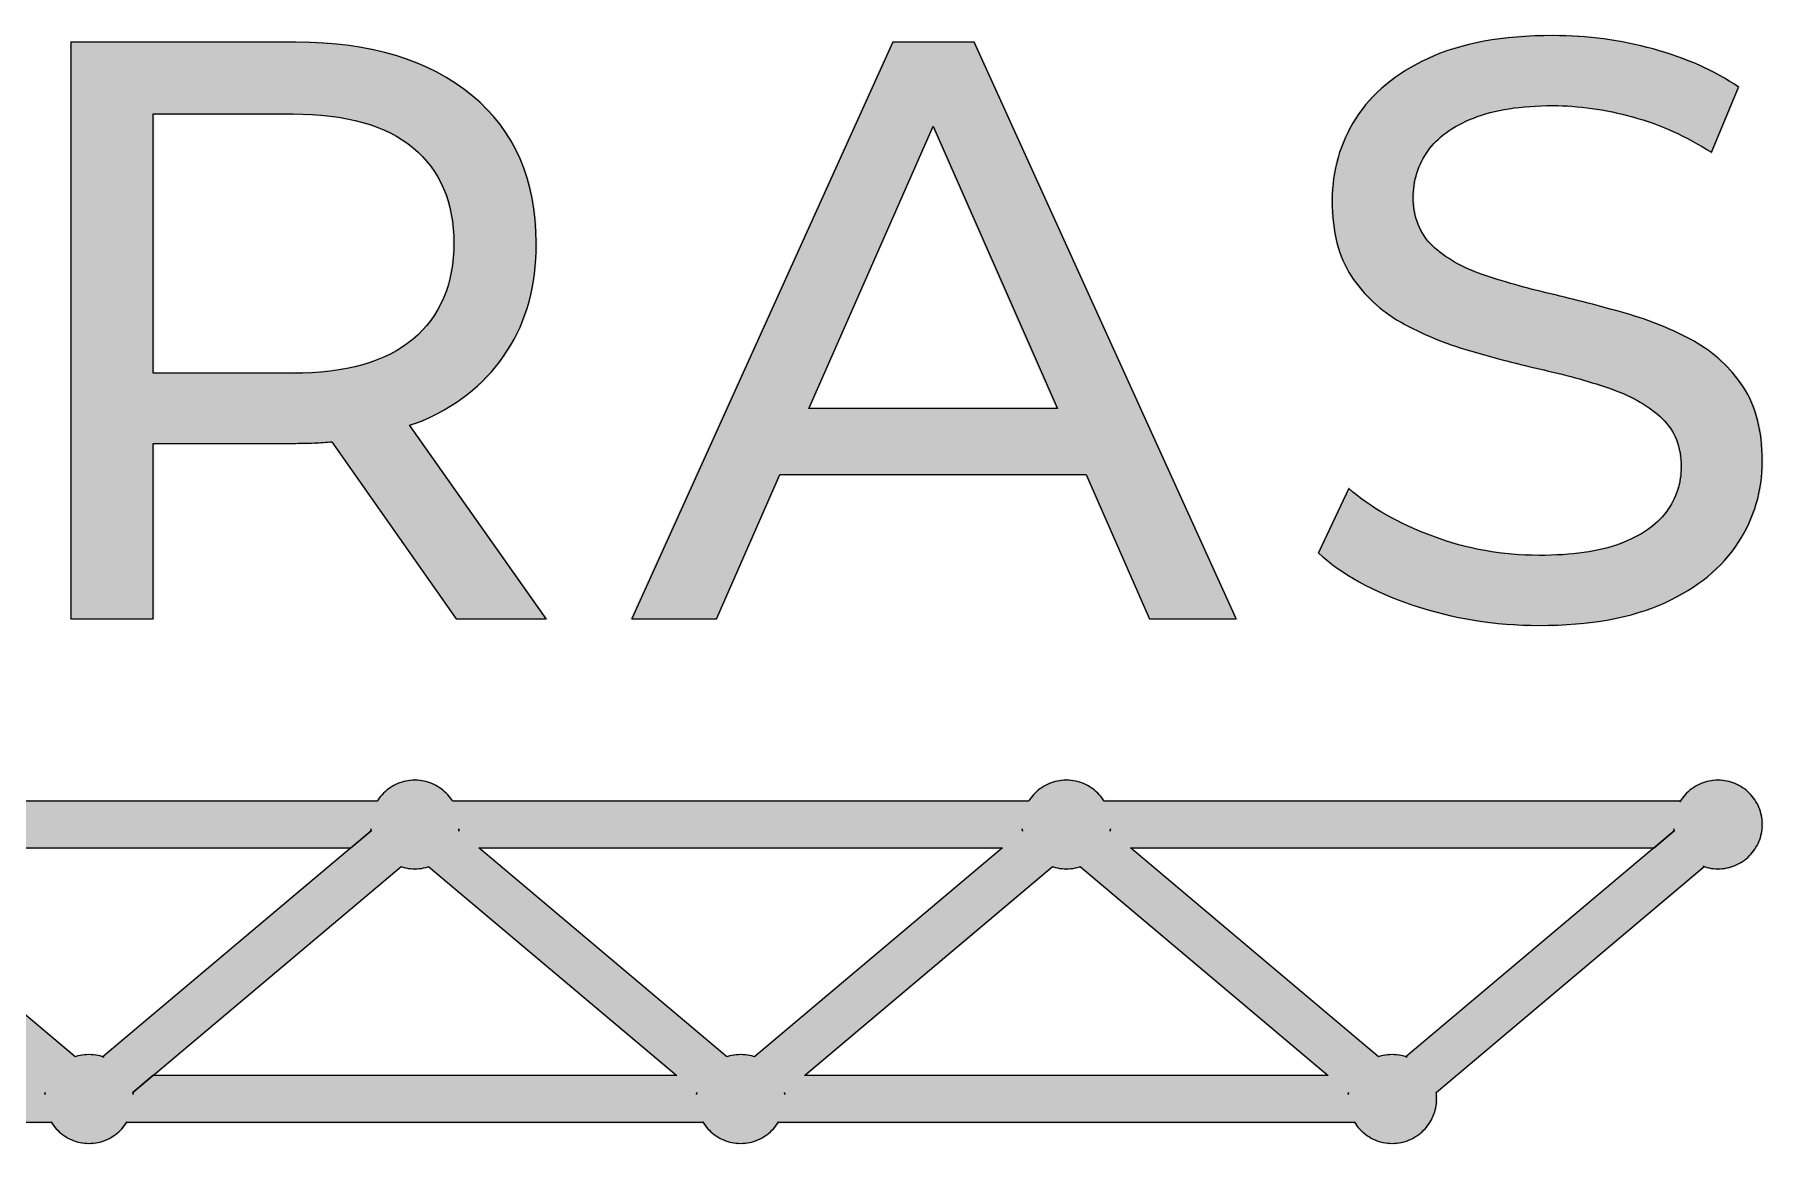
# Model space of a CAD drawing. Header units: millimetres. Extents: x 0 to 100, y 0 to 20.
# Drawn here: x 84.46 to 100.01, y 5 to 14.99 of the extents above; entities that cross this region are included whole.
import ezdxf

# ---------------------------------------------------------------- set-up
doc = ezdxf.new("R2010")
doc.units = ezdxf.units.MM
for name, color, linetype in [('RC_CERCHA', 7, 'Continuous'), ('RC_CONTORNO', 7, 'Continuous'), ('RC_TEXTO', 7, 'Continuous')]:
    doc.layers.add(name, color=color, linetype=linetype)

# ---------------------------------------------------------------- blocks, each defined once
blk = doc.blocks.new('RC_HORIZONTAL')
at = {"layer": 'RC_CERCHA'}
for points in [[(85.069, 5.022), (85.088, 5.028), (85.106, 5.036), (85.125, 5.044), (85.143, 5.053), (85.16, 5.063), (85.177, 5.073), (85.193, 5.085), (85.209, 5.097), (85.224, 5.11), (85.239, 5.124), (85.253, 5.139), (85.266, 5.154), (85.278, 5.17), (85.29, 5.186), (85.294, 5.193), (87.8, 5.193), (87.8, 5.633), (85.552, 5.633), (87.758, 7.492), (87.762, 7.491), (87.781, 7.485), (87.8, 7.481), (87.8, 8.282), (87.781, 8.278), (87.762, 8.273), (87.743, 8.266), (87.724, 8.259), (87.706, 8.251), (87.688, 8.242), (87.67, 8.232), (87.653, 8.221), (87.637, 8.21), (87.621, 8.197), (87.606, 8.184), (87.591, 8.17), (87.578, 8.156), (87.564, 8.141), (87.552, 8.125), (87.541, 8.109), (87.536, 8.101), (85.03, 8.101), (85.03, 7.662), (87.278, 7.662), (85.072, 5.803), (85.069, 5.804), (85.049, 5.809), (85.03, 5.814), (85.03, 5.012), (85.049, 5.017)], [(88.225, 8.101), (88.22, 8.109), (88.208, 8.125), (88.196, 8.141), (88.183, 8.156), (88.169, 8.17), (88.155, 8.184), (88.139, 8.197), (88.124, 8.21), (88.107, 8.221), (88.09, 8.232), (88.073, 8.242), (88.055, 8.251), (88.037, 8.259), (88.018, 8.266), (87.999, 8.273), (87.98, 8.278), (87.96, 8.282), (87.94, 8.286), (87.92, 8.288), (87.9, 8.29), (87.88, 8.29), (87.86, 8.29), (87.84, 8.288), (87.82, 8.286), (87.801, 8.282), (87.78, 8.278), (87.78, 7.485), (87.801, 7.481), (87.82, 7.477), (87.84, 7.475), (87.86, 7.474), (87.88, 7.473), (87.9, 7.474), (87.92, 7.475), (87.94, 7.477), (87.96, 7.481), (87.98, 7.485), (87.999, 7.491), (88.002, 7.492), (88.286, 7.253), (88.286, 7.832), (88.286, 7.882), (88.286, 8.101)], [(93.335, 7.882), (93.335, 7.832), (93.335, 7.253), (93.619, 7.492), (93.622, 7.491), (93.642, 7.485), (93.661, 7.481), (93.681, 7.477), (93.701, 7.475), (93.721, 7.474), (93.741, 7.473), (93.761, 7.474), (93.781, 7.475), (93.801, 7.477), (93.82, 7.481), (93.84, 7.485), (93.859, 7.491), (93.863, 7.492), (94.146, 7.253), (94.146, 7.832), (94.146, 7.882), (94.146, 8.101), (94.085, 8.101), (94.08, 8.109), (94.069, 8.125), (94.057, 8.141), (94.044, 8.156), (94.03, 8.17), (94.015, 8.184), (94, 8.197), (93.984, 8.21), (93.968, 8.221), (93.951, 8.232), (93.933, 8.242), (93.915, 8.251), (93.897, 8.259), (93.878, 8.266), (93.859, 8.273), (93.84, 8.278), (93.82, 8.282), (93.801, 8.286), (93.781, 8.288), (93.761, 8.29), (93.741, 8.29), (93.721, 8.29), (93.701, 8.288), (93.681, 8.286), (93.661, 8.282), (93.642, 8.278), (93.622, 8.273), (93.603, 8.266), (93.584, 8.259), (93.566, 8.251), (93.548, 8.242), (93.531, 8.232), (93.514, 8.221), (93.497, 8.21), (93.482, 8.197), (93.466, 8.184), (93.452, 8.17), (93.438, 8.156), (93.425, 8.141), (93.413, 8.125), (93.401, 8.109), (93.396, 8.101), (93.335, 8.101)], [(96.77, 5.017), (96.79, 5.022), (96.809, 5.028), (96.827, 5.036), (96.846, 5.044), (96.864, 5.053), (96.881, 5.063), (96.898, 5.073), (96.914, 5.085), (96.93, 5.097), (96.945, 5.11), (96.96, 5.124), (96.974, 5.139), (96.987, 5.154), (96.999, 5.17), (97.011, 5.186), (97.021, 5.203), (97.031, 5.22), (97.04, 5.238), (97.049, 5.257), (97.056, 5.275), (97.062, 5.294), (97.067, 5.314), (97.072, 5.333), (97.075, 5.353), (97.078, 5.373), (97.079, 5.393), (97.08, 5.413), (97.079, 5.433), (97.078, 5.453), (97.076, 5.467), (99.48, 7.492), (99.483, 7.491), (99.502, 7.485), (99.522, 7.481), (99.541, 7.477), (99.561, 7.475), (99.581, 7.474), (99.601, 7.473), (99.621, 7.474), (99.641, 7.475), (99.661, 7.477), (99.681, 7.481), (99.701, 7.485), (99.72, 7.491), (99.739, 7.497), (99.758, 7.504), (99.776, 7.512), (99.794, 7.521), (99.811, 7.531), (99.828, 7.542), (99.845, 7.553), (99.861, 7.566), (99.876, 7.579), (99.89, 7.593), (99.904, 7.607), (99.917, 7.622), (99.929, 7.638), (99.941, 7.655), (99.952, 7.672), (99.962, 7.689), (99.971, 7.707), (99.979, 7.725), (99.986, 7.744), (99.992, 7.763), (99.998, 7.782), (100.002, 7.802), (100.005, 7.822), (100.008, 7.842), (100.009, 7.862), (100.01, 7.882), (100.009, 7.902), (100.008, 7.922), (100.005, 7.942), (100.002, 7.961), (99.998, 7.981), (99.992, 8), (99.986, 8.019), (99.979, 8.038), (99.971, 8.056), (99.962, 8.074), (99.952, 8.092), (99.941, 8.109), (99.929, 8.125), (99.917, 8.141), (99.904, 8.156), (99.89, 8.17), (99.876, 8.184), (99.861, 8.197), (99.845, 8.21), (99.828, 8.221), (99.811, 8.232), (99.794, 8.242), (99.776, 8.251), (99.758, 8.259), (99.739, 8.266), (99.72, 8.273), (99.701, 8.278), (99.681, 8.282), (99.661, 8.286), (99.641, 8.288), (99.621, 8.29), (99.601, 8.29), (99.581, 8.29), (99.561, 8.288), (99.541, 8.286), (99.522, 8.282), (99.502, 8.278), (99.483, 8.273), (99.464, 8.266), (99.445, 8.259), (99.427, 8.251), (99.409, 8.242), (99.391, 8.232), (99.374, 8.221), (99.358, 8.21), (99.342, 8.197), (99.327, 8.184), (99.312, 8.17), (99.299, 8.156), (99.286, 8.141), (99.273, 8.125), (99.262, 8.109), (99.257, 8.101), (96.751, 8.101), (96.751, 7.662), (99, 7.662), (96.793, 5.803), (96.79, 5.804), (96.77, 5.809), (96.751, 5.814), (96.751, 5.012)], [(82.405, 7.833), (82.405, 7.784), (82.405, 7.269), (84.348, 5.633), (82.405, 5.633), (82.405, 5.193), (84.564, 5.193), (84.564, 5.461), (84.564, 5.511), (84.564, 6.025), (82.621, 7.662), (84.564, 7.662), (84.564, 8.101), (82.405, 8.101)], [(85.05, 7.662), (85.05, 8.101), (84.545, 8.101), (84.545, 7.662)], [(88.266, 7.833), (88.266, 7.784), (88.266, 7.269), (90.209, 5.633), (88.266, 5.633), (88.266, 5.193), (90.425, 5.193), (90.425, 5.461), (90.425, 5.511), (90.425, 6.025), (88.482, 7.662), (90.425, 7.662), (90.425, 8.101), (88.266, 8.101)], [(90.82, 7.662), (90.82, 8.101), (90.405, 8.101), (90.405, 7.662)], [(90.801, 8.101), (90.801, 7.662), (91.216, 7.662), (91.216, 8.101)], [(91.196, 5.511), (91.196, 5.461), (91.196, 5.193), (93.355, 5.193), (93.355, 5.633), (91.412, 5.633), (93.355, 7.269), (93.355, 7.784), (93.355, 7.833), (93.355, 8.101), (91.196, 8.101), (91.196, 7.662), (93.139, 7.662), (91.196, 6.025)], [(94.126, 7.833), (94.126, 7.784), (94.126, 7.269), (96.069, 5.633), (94.126, 5.633), (94.126, 5.193), (96.285, 5.193), (96.285, 5.461), (96.285, 5.511), (96.285, 6.025), (94.343, 7.662), (96.285, 7.662), (96.285, 8.101), (94.126, 8.101)], [(96.771, 7.662), (96.771, 8.101), (96.266, 8.101), (96.266, 7.662)], [(84.545, 5.462), (84.545, 5.413), (84.545, 5.193), (84.606, 5.193), (84.61, 5.186), (84.622, 5.17), (84.634, 5.154), (84.647, 5.139), (84.661, 5.124), (84.676, 5.11), (84.691, 5.097), (84.707, 5.085), (84.723, 5.073), (84.74, 5.063), (84.757, 5.053), (84.775, 5.044), (84.794, 5.036), (84.812, 5.028), (84.831, 5.022), (84.851, 5.017), (84.87, 5.012), (84.89, 5.009), (84.91, 5.006), (84.93, 5.005), (84.95, 5.004), (84.97, 5.005), (84.99, 5.006), (85.01, 5.009), (85.03, 5.012), (85.05, 5.017), (85.05, 5.809), (85.03, 5.814), (85.01, 5.817), (84.99, 5.82), (84.97, 5.821), (84.95, 5.822), (84.93, 5.821), (84.91, 5.82), (84.89, 5.817), (84.87, 5.814), (84.851, 5.809), (84.831, 5.804), (84.828, 5.803), (84.545, 6.042)], [(90.405, 5.462), (90.405, 5.413), (90.405, 5.193), (90.466, 5.193), (90.471, 5.186), (90.482, 5.17), (90.495, 5.154), (90.508, 5.139), (90.522, 5.124), (90.536, 5.11), (90.551, 5.097), (90.567, 5.085), (90.584, 5.073), (90.6, 5.063), (90.618, 5.053), (90.636, 5.044), (90.654, 5.036), (90.673, 5.028), (90.692, 5.022), (90.711, 5.017), (90.731, 5.012), (90.751, 5.009), (90.77, 5.006), (90.79, 5.005), (90.82, 5.004), (90.82, 5.822), (90.79, 5.821), (90.77, 5.82), (90.751, 5.817), (90.731, 5.814), (90.711, 5.809), (90.692, 5.804), (90.689, 5.803), (90.405, 6.042)], [(90.87, 5.009), (90.89, 5.012), (90.91, 5.017), (90.929, 5.022), (90.948, 5.028), (90.967, 5.036), (90.985, 5.044), (91.003, 5.053), (91.021, 5.063), (91.037, 5.073), (91.054, 5.085), (91.07, 5.097), (91.085, 5.11), (91.099, 5.124), (91.113, 5.139), (91.126, 5.154), (91.139, 5.17), (91.15, 5.186), (91.155, 5.193), (91.216, 5.193), (91.216, 5.413), (91.216, 5.462), (91.216, 6.042), (90.932, 5.803), (90.929, 5.804), (90.91, 5.809), (90.89, 5.814), (90.87, 5.817), (90.851, 5.82), (90.831, 5.821), (90.801, 5.822), (90.801, 5.004), (90.831, 5.005), (90.851, 5.006)], [(96.266, 5.462), (96.266, 5.413), (96.266, 5.193), (96.327, 5.193), (96.331, 5.186), (96.343, 5.17), (96.355, 5.154), (96.368, 5.139), (96.382, 5.124), (96.397, 5.11), (96.412, 5.097), (96.428, 5.085), (96.444, 5.073), (96.461, 5.063), (96.478, 5.053), (96.496, 5.044), (96.515, 5.036), (96.533, 5.028), (96.552, 5.022), (96.572, 5.017), (96.591, 5.012), (96.611, 5.009), (96.631, 5.006), (96.651, 5.005), (96.671, 5.004), (96.691, 5.005), (96.711, 5.006), (96.731, 5.009), (96.751, 5.012), (96.771, 5.017), (96.771, 5.809), (96.751, 5.814), (96.731, 5.817), (96.711, 5.82), (96.691, 5.821), (96.671, 5.822), (96.651, 5.821), (96.631, 5.82), (96.611, 5.817), (96.591, 5.814), (96.572, 5.809), (96.552, 5.804), (96.549, 5.803), (96.266, 6.042)], [(87.78, 5.633), (87.78, 5.193), (88.286, 5.193), (88.286, 5.633)], [(93.335, 5.633), (93.335, 5.193), (94.146, 5.193), (94.146, 5.633)]]:
    blk.add_hatch(color=7, dxfattribs=at).paths.add_polyline_path(points)
at = {"layer": 'RC_TEXTO'}
for points in [[(98.32, 9.676), (98.397, 9.683), (98.473, 9.692), (98.546, 9.702), (98.618, 9.714), (98.688, 9.728), (98.756, 9.743), (98.822, 9.76), (98.887, 9.778), (98.949, 9.798), (99.01, 9.82), (99.069, 9.843), (99.126, 9.868), (99.181, 9.894), (99.234, 9.921), (99.285, 9.949), (99.335, 9.978), (99.383, 10.009), (99.429, 10.04), (99.474, 10.072), (99.516, 10.106), (99.557, 10.14), (99.596, 10.176), (99.633, 10.212), (99.668, 10.25), (99.702, 10.289), (99.734, 10.329), (99.764, 10.37), (99.792, 10.411), (99.818, 10.454), (99.843, 10.497), (99.866, 10.541), (99.887, 10.585), (99.907, 10.629), (99.925, 10.674), (99.941, 10.72), (99.955, 10.766), (99.968, 10.812), (99.979, 10.859), (99.989, 10.907), (99.996, 10.955), (100.002, 11.003), (100.006, 11.052), (100.009, 11.101), (100.01, 11.151), (100.009, 11.201), (100.007, 11.25), (100.004, 11.299), (99.999, 11.346), (99.993, 11.392), (99.986, 11.437), (99.977, 11.48), (99.967, 11.523), (99.955, 11.564), (99.942, 11.604), (99.928, 11.644), (99.913, 11.682), (99.896, 11.719), (99.877, 11.754), (99.858, 11.789), (99.837, 11.822), (99.815, 11.855), (99.792, 11.886), (99.768, 11.917), (99.744, 11.947), (99.718, 11.976), (99.692, 12.004), (99.665, 12.031), (99.637, 12.058), (99.609, 12.083), (99.579, 12.108), (99.549, 12.132), (99.517, 12.155), (99.485, 12.177), (99.453, 12.199), (99.419, 12.22), (99.384, 12.239), (99.349, 12.258), (99.314, 12.277), (99.278, 12.295), (99.241, 12.313), (99.205, 12.33), (99.167, 12.347), (99.13, 12.363), (99.091, 12.379), (99.053, 12.395), (99.013, 12.409), (98.974, 12.424), (98.934, 12.438), (98.893, 12.452), (98.852, 12.465), (98.811, 12.477), (98.769, 12.49), (98.727, 12.502), (98.685, 12.513), (98.643, 12.525), (98.601, 12.537), (98.559, 12.548), (98.517, 12.559), (98.475, 12.57), (98.433, 12.581), (98.391, 12.592), (98.349, 12.603), (98.307, 12.613), (98.265, 12.624), (98.223, 12.634), (98.181, 12.644), (98.139, 12.654), (98.097, 12.664), (98.055, 12.674), (98.014, 12.684), (97.973, 12.695), (97.933, 12.705), (97.893, 12.715), (97.854, 12.726), (97.815, 12.736), (97.776, 12.747), (97.738, 12.758), (97.7, 12.769), (97.663, 12.78), (97.627, 12.792), (97.59, 12.803), (97.555, 12.815), (97.519, 12.826), (97.484, 12.838), (97.45, 12.85), (97.417, 12.863), (97.385, 12.876), (97.353, 12.89), (97.322, 12.904), (97.293, 12.919), (97.263, 12.934), (97.235, 12.95), (97.208, 12.966), (97.181, 12.983), (97.155, 13), (97.131, 13.018), (97.106, 13.036), (97.083, 13.055), (97.061, 13.075), (97.039, 13.095), (97.019, 13.115), (97, 13.136), (96.982, 13.158), (96.965, 13.181), (96.95, 13.205), (96.937, 13.23), (96.924, 13.255), (96.913, 13.281), (96.903, 13.309), (96.894, 13.336), (96.887, 13.365), (96.881, 13.395), (96.877, 13.425), (96.873, 13.457), (96.871, 13.489), (96.871, 13.522), (96.871, 13.551), (96.873, 13.579), (96.875, 13.606), (96.879, 13.634), (96.883, 13.661), (96.889, 13.687), (96.895, 13.714), (96.903, 13.739), (96.911, 13.765), (96.921, 13.79), (96.931, 13.815), (96.943, 13.839), (96.955, 13.863), (96.969, 13.887), (96.983, 13.91), (96.999, 13.933), (97.015, 13.956), (97.033, 13.978), (97.052, 13.999), (97.072, 14.02), (97.093, 14.04), (97.115, 14.06), (97.139, 14.079), (97.164, 14.098), (97.19, 14.116), (97.217, 14.133), (97.245, 14.15), (97.274, 14.167), (97.305, 14.182), (97.337, 14.198), (97.37, 14.213), (97.404, 14.227), (97.44, 14.24), (97.476, 14.253), (97.514, 14.265), (97.553, 14.276), (97.593, 14.286), (97.635, 14.295), (97.677, 14.303), (97.721, 14.31), (97.766, 14.317), (97.812, 14.323), (97.86, 14.327), (97.908, 14.331), (97.958, 14.334), (98.009, 14.337), (98.062, 14.338), (98.115, 14.338), (98.159, 14.338), (98.202, 14.337), (98.246, 14.335), (98.29, 14.332), (98.334, 14.329), (98.379, 14.324), (98.423, 14.319), (98.468, 14.313), (98.513, 14.306), (98.558, 14.299), (98.603, 14.291), (98.649, 14.281), (98.694, 14.272), (98.74, 14.261), (98.786, 14.249), (98.832, 14.237), (98.878, 14.224), (98.924, 14.21), (98.97, 14.195), (99.015, 14.179), (99.06, 14.163), (99.105, 14.145), (99.149, 14.126), (99.193, 14.107), (99.237, 14.087), (99.281, 14.066), (99.324, 14.043), (99.367, 14.02), (99.41, 13.997), (99.453, 13.972), (99.495, 13.946), (99.547, 13.913), (99.799, 14.519), (99.751, 14.551), (99.708, 14.577), (99.665, 14.603), (99.621, 14.628), (99.576, 14.652), (99.53, 14.676), (99.483, 14.698), (99.435, 14.72), (99.387, 14.741), (99.337, 14.761), (99.286, 14.781), (99.235, 14.8), (99.182, 14.817), (99.129, 14.834), (99.075, 14.851), (99.02, 14.866), (98.964, 14.881), (98.908, 14.894), (98.852, 14.907), (98.796, 14.919), (98.74, 14.93), (98.684, 14.94), (98.628, 14.949), (98.572, 14.957), (98.516, 14.964), (98.459, 14.97), (98.403, 14.975), (98.347, 14.979), (98.29, 14.982), (98.234, 14.985), (98.177, 14.986), (98.12, 14.987), (98.036, 14.986), (97.953, 14.984), (97.872, 14.98), (97.794, 14.974), (97.717, 14.967), (97.641, 14.958), (97.568, 14.948), (97.497, 14.936), (97.427, 14.922), (97.36, 14.907), (97.294, 14.89), (97.23, 14.872), (97.168, 14.852), (97.108, 14.83), (97.049, 14.807), (96.993, 14.782), (96.939, 14.756), (96.886, 14.729), (96.835, 14.7), (96.786, 14.671), (96.739, 14.641), (96.693, 14.609), (96.649, 14.577), (96.607, 14.543), (96.567, 14.509), (96.529, 14.473), (96.492, 14.437), (96.457, 14.399), (96.424, 14.36), (96.393, 14.32), (96.363, 14.279), (96.335, 14.237), (96.309, 14.195), (96.285, 14.152), (96.263, 14.108), (96.242, 14.064), (96.222, 14.019), (96.205, 13.974), (96.189, 13.928), (96.175, 13.881), (96.162, 13.835), (96.151, 13.787), (96.142, 13.739), (96.135, 13.691), (96.129, 13.642), (96.125, 13.592), (96.122, 13.543), (96.121, 13.492), (96.122, 13.441), (96.124, 13.39), (96.127, 13.341), (96.132, 13.294), (96.138, 13.247), (96.145, 13.202), (96.154, 13.157), (96.164, 13.114), (96.176, 13.072), (96.189, 13.031), (96.203, 12.992), (96.218, 12.954), (96.235, 12.916), (96.254, 12.88), (96.273, 12.845), (96.294, 12.812), (96.316, 12.779), (96.339, 12.748), (96.363, 12.717), (96.387, 12.687), (96.413, 12.658), (96.439, 12.629), (96.466, 12.602), (96.494, 12.575), (96.522, 12.549), (96.552, 12.524), (96.582, 12.5), (96.614, 12.476), (96.646, 12.454), (96.678, 12.432), (96.712, 12.411), (96.747, 12.391), (96.782, 12.371), (96.817, 12.352), (96.853, 12.334), (96.89, 12.316), (96.926, 12.298), (96.964, 12.281), (97.002, 12.264), (97.04, 12.248), (97.079, 12.232), (97.118, 12.217), (97.157, 12.202), (97.197, 12.187), (97.238, 12.174), (97.279, 12.16), (97.32, 12.147), (97.362, 12.135), (97.404, 12.122), (97.446, 12.11), (97.488, 12.098), (97.53, 12.087), (97.573, 12.075), (97.615, 12.064), (97.657, 12.053), (97.699, 12.042), (97.741, 12.031), (97.783, 12.02), (97.825, 12.01), (97.867, 12), (97.909, 11.99), (97.951, 11.98), (97.993, 11.97), (98.035, 11.96), (98.076, 11.951), (98.117, 11.941), (98.158, 11.931), (98.198, 11.921), (98.238, 11.911), (98.278, 11.9), (98.317, 11.89), (98.355, 11.879), (98.393, 11.868), (98.431, 11.857), (98.468, 11.846), (98.504, 11.834), (98.541, 11.823), (98.576, 11.811), (98.612, 11.799), (98.646, 11.787), (98.681, 11.774), (98.714, 11.761), (98.746, 11.748), (98.778, 11.734), (98.809, 11.719), (98.838, 11.704), (98.868, 11.689), (98.896, 11.673), (98.923, 11.656), (98.95, 11.639), (98.976, 11.622), (99.001, 11.604), (99.025, 11.585), (99.048, 11.566), (99.07, 11.547), (99.092, 11.527), (99.112, 11.507), (99.131, 11.485), (99.149, 11.463), (99.166, 11.44), (99.181, 11.417), (99.195, 11.392), (99.207, 11.367), (99.218, 11.341), (99.228, 11.313), (99.237, 11.286), (99.244, 11.257), (99.25, 11.227), (99.254, 11.197), (99.258, 11.166), (99.26, 11.134), (99.26, 11.101), (99.26, 11.073), (99.258, 11.046), (99.256, 11.019), (99.252, 10.993), (99.248, 10.966), (99.242, 10.941), (99.235, 10.915), (99.228, 10.89), (99.219, 10.865), (99.209, 10.841), (99.198, 10.816), (99.186, 10.792), (99.174, 10.769), (99.16, 10.746), (99.145, 10.723), (99.129, 10.7), (99.112, 10.678), (99.094, 10.657), (99.075, 10.636), (99.054, 10.616), (99.033, 10.596), (99.01, 10.577), (98.986, 10.558), (98.961, 10.54), (98.935, 10.523), (98.907, 10.506), (98.879, 10.489), (98.849, 10.474), (98.818, 10.458), (98.786, 10.444), (98.753, 10.43), (98.719, 10.417), (98.684, 10.404), (98.647, 10.392), (98.609, 10.381), (98.569, 10.371), (98.528, 10.361), (98.486, 10.353), (98.443, 10.345), (98.398, 10.338), (98.352, 10.332), (98.304, 10.327), (98.255, 10.322), (98.205, 10.318), (98.154, 10.315), (98.101, 10.313), (98.047, 10.312), (97.991, 10.312), (97.929, 10.312), (97.868, 10.314), (97.807, 10.318), (97.746, 10.322), (97.685, 10.328), (97.625, 10.336), (97.565, 10.344), (97.505, 10.355), (97.446, 10.366), (97.387, 10.379), (97.328, 10.393), (97.269, 10.408), (97.211, 10.425), (97.153, 10.443), (97.095, 10.462), (97.038, 10.483), (96.981, 10.505), (96.926, 10.527), (96.872, 10.55), (96.819, 10.574), (96.768, 10.598), (96.718, 10.623), (96.669, 10.649), (96.621, 10.675), (96.575, 10.703), (96.53, 10.73), (96.486, 10.759), (96.444, 10.788), (96.403, 10.817), (96.363, 10.848), (96.324, 10.879), (96.277, 10.919), (95.996, 10.323), (96.041, 10.282), (96.083, 10.247), (96.126, 10.213), (96.171, 10.18), (96.218, 10.148), (96.267, 10.116), (96.318, 10.085), (96.37, 10.056), (96.424, 10.027), (96.48, 9.998), (96.538, 9.971), (96.598, 9.944), (96.659, 9.919), (96.723, 9.894), (96.788, 9.87), (96.855, 9.846), (96.923, 9.824), (96.991, 9.803), (97.06, 9.784), (97.129, 9.766), (97.199, 9.75), (97.269, 9.735), (97.339, 9.721), (97.41, 9.709), (97.481, 9.698), (97.553, 9.689), (97.625, 9.681), (97.698, 9.675), (97.771, 9.67), (97.844, 9.666), (97.918, 9.664), (97.992, 9.663), (98.077, 9.664), (98.16, 9.667), (98.241, 9.671)], [(86.873, 11.301), (86.889, 11.301), (86.889, 11.952), (86.874, 11.951), (86.787, 11.95), (85.538, 11.95), (85.538, 14.263), (86.787, 14.263), (86.874, 14.262), (86.889, 14.261), (86.889, 14.926), (86.809, 14.927), (84.778, 14.927), (84.778, 9.723), (85.538, 9.723), (85.538, 11.301), (86.809, 11.301), (86.83, 11.301), (86.852, 11.301)], [(86.894, 11.302), (86.914, 11.302), (86.935, 11.303), (86.956, 11.303), (86.976, 11.304), (86.997, 11.305), (87.017, 11.306), (87.037, 11.308), (87.057, 11.309), (87.077, 11.31), (87.097, 11.312), (87.116, 11.314), (87.13, 11.315), (88.248, 9.723), (89.08, 9.723), (87.847, 11.468), (87.853, 11.47), (87.862, 11.473), (87.871, 11.476), (87.88, 11.479), (87.889, 11.482), (87.898, 11.485), (87.907, 11.488), (87.916, 11.492), (87.924, 11.495), (87.933, 11.498), (87.942, 11.502), (87.95, 11.505), (87.959, 11.509), (87.967, 11.513), (87.976, 11.516), (88.035, 11.544), (88.093, 11.573), (88.149, 11.604), (88.204, 11.636), (88.257, 11.67), (88.307, 11.705), (88.357, 11.742), (88.404, 11.78), (88.45, 11.819), (88.494, 11.86), (88.536, 11.903), (88.576, 11.947), (88.615, 11.993), (88.652, 12.04), (88.687, 12.088), (88.721, 12.138), (88.752, 12.19), (88.782, 12.242), (88.809, 12.296), (88.835, 12.351), (88.858, 12.408), (88.88, 12.465), (88.899, 12.524), (88.916, 12.584), (88.932, 12.646), (88.945, 12.708), (88.956, 12.772), (88.965, 12.837), (88.972, 12.904), (88.977, 12.971), (88.981, 13.04), (88.982, 13.11), (88.979, 13.216), (88.972, 13.318), (88.961, 13.418), (88.945, 13.514), (88.925, 13.608), (88.9, 13.699), (88.87, 13.787), (88.836, 13.872), (88.798, 13.954), (88.755, 14.034), (88.707, 14.11), (88.655, 14.183), (88.598, 14.254), (88.537, 14.321), (88.471, 14.385), (88.4, 14.447), (88.326, 14.505), (88.248, 14.56), (88.167, 14.61), (88.083, 14.657), (87.995, 14.7), (87.904, 14.74), (87.81, 14.775), (87.712, 14.807), (87.611, 14.835), (87.506, 14.86), (87.398, 14.88), (87.287, 14.897), (87.173, 14.91), (87.055, 14.919), (86.934, 14.925), (86.87, 14.926), (86.87, 14.262), (86.959, 14.258), (87.041, 14.252), (87.12, 14.244), (87.196, 14.233), (87.27, 14.22), (87.341, 14.205), (87.409, 14.187), (87.475, 14.167), (87.538, 14.145), (87.598, 14.12), (87.655, 14.093), (87.71, 14.064), (87.762, 14.032), (87.811, 13.998), (87.858, 13.962), (87.902, 13.923), (87.943, 13.882), (87.982, 13.84), (88.017, 13.796), (88.05, 13.749), (88.079, 13.701), (88.106, 13.651), (88.13, 13.599), (88.152, 13.545), (88.17, 13.488), (88.186, 13.43), (88.198, 13.37), (88.208, 13.308), (88.216, 13.244), (88.22, 13.178), (88.221, 13.11), (88.22, 13.042), (88.216, 12.976), (88.208, 12.912), (88.198, 12.85), (88.186, 12.789), (88.17, 12.731), (88.152, 12.675), (88.13, 12.621), (88.106, 12.568), (88.079, 12.518), (88.05, 12.469), (88.017, 12.422), (87.982, 12.378), (87.943, 12.335), (87.902, 12.294), (87.858, 12.255), (87.811, 12.218), (87.762, 12.184), (87.71, 12.151), (87.655, 12.122), (87.598, 12.094), (87.538, 12.069), (87.475, 12.047), (87.409, 12.026), (87.341, 12.008), (87.27, 11.993), (87.196, 11.98), (87.12, 11.969), (87.041, 11.961), (86.959, 11.955), (86.87, 11.951), (86.87, 11.301)], [(92.172, 14.927), (89.815, 9.723), (90.6, 9.723), (91.17, 11.019), (92.551, 11.019), (92.551, 11.631), (91.438, 11.631), (92.551, 14.16), (92.551, 14.927)], [(95.282, 9.723), (92.918, 14.927), (92.531, 14.927), (92.531, 14.16), (93.644, 11.631), (92.531, 11.631), (92.531, 11.019), (93.912, 11.019), (94.482, 9.723)]]:
    blk.add_hatch(color=7, dxfattribs=at).paths.add_polyline_path(points)
at = {"layer": 'RC_CONTORNO'}
for points in [[(98.319, 9.686), (98.396, 9.693), (98.472, 9.702), (98.545, 9.712), (98.616, 9.724), (98.686, 9.738), (98.754, 9.753), (98.82, 9.769), (98.884, 9.788), (98.946, 9.808), (99.006, 9.829), (99.065, 9.852), (99.122, 9.877), (99.176, 9.903), (99.229, 9.93), (99.281, 9.958), (99.33, 9.987), (99.378, 10.017), (99.424, 10.048), (99.468, 10.08), (99.51, 10.113), (99.55, 10.148), (99.589, 10.183), (99.626, 10.219), (99.661, 10.257), (99.694, 10.295), (99.726, 10.335), (99.756, 10.375), (99.784, 10.417), (99.81, 10.459), (99.834, 10.502), (99.857, 10.545), (99.878, 10.589), (99.898, 10.633), (99.915, 10.678), (99.932, 10.723), (99.946, 10.769), (99.959, 10.815), (99.97, 10.861), (99.979, 10.908), (99.986, 10.956), (99.992, 11.004), (99.997, 11.052), (99.999, 11.101), (100, 11.151), (99.999, 11.201), (99.997, 11.25), (99.994, 11.298), (99.989, 11.345), (99.983, 11.39), (99.976, 11.435), (99.967, 11.478), (99.957, 11.52), (99.946, 11.561), (99.933, 11.601), (99.919, 11.64), (99.904, 11.678), (99.887, 11.714), (99.869, 11.75), (99.849, 11.784), (99.829, 11.817), (99.807, 11.849), (99.784, 11.88), (99.76, 11.911), (99.736, 11.94), (99.711, 11.969), (99.685, 11.997), (99.658, 12.024), (99.631, 12.05), (99.602, 12.076), (99.573, 12.1), (99.543, 12.124), (99.512, 12.147), (99.48, 12.169), (99.447, 12.191), (99.414, 12.211), (99.38, 12.231), (99.345, 12.25), (99.309, 12.268), (99.273, 12.286), (99.237, 12.304), (99.2, 12.321), (99.163, 12.338), (99.126, 12.354), (99.088, 12.37), (99.049, 12.385), (99.01, 12.4), (98.971, 12.415), (98.931, 12.429), (98.89, 12.442), (98.85, 12.455), (98.808, 12.468), (98.767, 12.48), (98.725, 12.492), (98.683, 12.504), (98.641, 12.515), (98.599, 12.527), (98.557, 12.538), (98.515, 12.55), (98.473, 12.561), (98.431, 12.572), (98.389, 12.583), (98.347, 12.593), (98.305, 12.604), (98.263, 12.614), (98.221, 12.625), (98.179, 12.635), (98.137, 12.645), (98.095, 12.655), (98.053, 12.665), (98.012, 12.675), (97.971, 12.685), (97.93, 12.695), (97.89, 12.706), (97.851, 12.716), (97.812, 12.727), (97.773, 12.738), (97.735, 12.749), (97.698, 12.76), (97.66, 12.771), (97.624, 12.782), (97.587, 12.794), (97.552, 12.805), (97.516, 12.817), (97.481, 12.829), (97.447, 12.841), (97.414, 12.854), (97.381, 12.867), (97.349, 12.881), (97.318, 12.895), (97.288, 12.91), (97.259, 12.925), (97.23, 12.941), (97.203, 12.958), (97.176, 12.975), (97.15, 12.992), (97.125, 13.01), (97.1, 13.029), (97.077, 13.048), (97.054, 13.067), (97.032, 13.087), (97.012, 13.108), (96.992, 13.13), (96.974, 13.152), (96.957, 13.176), (96.942, 13.2), (96.928, 13.225), (96.915, 13.251), (96.904, 13.278), (96.894, 13.305), (96.885, 13.334), (96.878, 13.363), (96.872, 13.393), (96.867, 13.424), (96.863, 13.456), (96.861, 13.489), (96.861, 13.522), (96.861, 13.551), (96.863, 13.579), (96.865, 13.608), (96.869, 13.635), (96.873, 13.663), (96.879, 13.69), (96.886, 13.716), (96.893, 13.742), (96.902, 13.768), (96.911, 13.794), (96.922, 13.819), (96.934, 13.844), (96.946, 13.868), (96.96, 13.892), (96.975, 13.916), (96.99, 13.939), (97.007, 13.962), (97.025, 13.984), (97.044, 14.006), (97.065, 14.027), (97.086, 14.047), (97.109, 14.067), (97.133, 14.087), (97.158, 14.106), (97.184, 14.124), (97.211, 14.142), (97.24, 14.159), (97.27, 14.175), (97.301, 14.191), (97.333, 14.207), (97.366, 14.222), (97.401, 14.236), (97.436, 14.25), (97.473, 14.262), (97.511, 14.274), (97.55, 14.285), (97.591, 14.295), (97.633, 14.304), (97.675, 14.313), (97.719, 14.32), (97.765, 14.327), (97.811, 14.332), (97.859, 14.337), (97.908, 14.341), (97.958, 14.344), (98.009, 14.347), (98.062, 14.348), (98.115, 14.348), (98.159, 14.348), (98.203, 14.347), (98.247, 14.345), (98.291, 14.342), (98.335, 14.338), (98.38, 14.334), (98.424, 14.329), (98.469, 14.323), (98.514, 14.316), (98.56, 14.309), (98.605, 14.3), (98.651, 14.291), (98.696, 14.281), (98.742, 14.27), (98.788, 14.259), (98.835, 14.247), (98.881, 14.233), (98.927, 14.219), (98.973, 14.204), (99.018, 14.189), (99.064, 14.172), (99.108, 14.154), (99.153, 14.136), (99.197, 14.116), (99.241, 14.096), (99.285, 14.074), (99.329, 14.052), (99.372, 14.029), (99.415, 14.005), (99.458, 13.98), (99.5, 13.954), (99.542, 13.928), (99.786, 14.515), (99.745, 14.543), (99.703, 14.569), (99.66, 14.595), (99.616, 14.62), (99.572, 14.644), (99.526, 14.667), (99.479, 14.689), (99.431, 14.711), (99.383, 14.732), (99.333, 14.752), (99.283, 14.772), (99.232, 14.79), (99.179, 14.808), (99.126, 14.825), (99.072, 14.841), (99.017, 14.857), (98.961, 14.871), (98.906, 14.885), (98.85, 14.897), (98.794, 14.909), (98.738, 14.92), (98.683, 14.93), (98.627, 14.939), (98.571, 14.947), (98.515, 14.954), (98.458, 14.96), (98.402, 14.965), (98.346, 14.969), (98.29, 14.973), (98.233, 14.975), (98.177, 14.976), (98.12, 14.977), (98.036, 14.976), (97.954, 14.974), (97.873, 14.97), (97.794, 14.964), (97.718, 14.957), (97.643, 14.948), (97.57, 14.938), (97.498, 14.926), (97.429, 14.912), (97.362, 14.897), (97.296, 14.88), (97.233, 14.862), (97.171, 14.842), (97.111, 14.821), (97.053, 14.798), (96.997, 14.773), (96.943, 14.747), (96.891, 14.72), (96.84, 14.692), (96.791, 14.663), (96.744, 14.632), (96.699, 14.601), (96.655, 14.569), (96.613, 14.536), (96.574, 14.501), (96.535, 14.466), (96.499, 14.43), (96.464, 14.392), (96.432, 14.354), (96.4, 14.314), (96.371, 14.274), (96.344, 14.232), (96.318, 14.19), (96.294, 14.147), (96.271, 14.103), (96.251, 14.06), (96.232, 14.015), (96.214, 13.97), (96.198, 13.925), (96.184, 13.879), (96.172, 13.832), (96.161, 13.785), (96.152, 13.738), (96.144, 13.689), (96.139, 13.641), (96.134, 13.592), (96.132, 13.542), (96.131, 13.492), (96.132, 13.441), (96.134, 13.391), (96.137, 13.342), (96.142, 13.295), (96.148, 13.248), (96.155, 13.203), (96.164, 13.159), (96.174, 13.117), (96.185, 13.075), (96.198, 13.035), (96.212, 12.995), (96.227, 12.957), (96.244, 12.921), (96.262, 12.885), (96.282, 12.851), (96.303, 12.817), (96.324, 12.785), (96.347, 12.754), (96.371, 12.723), (96.395, 12.693), (96.42, 12.664), (96.446, 12.636), (96.473, 12.609), (96.5, 12.582), (96.529, 12.556), (96.558, 12.532), (96.588, 12.507), (96.619, 12.484), (96.651, 12.462), (96.684, 12.44), (96.717, 12.419), (96.751, 12.399), (96.786, 12.38), (96.822, 12.361), (96.858, 12.342), (96.894, 12.324), (96.931, 12.307), (96.968, 12.29), (97.005, 12.273), (97.044, 12.257), (97.082, 12.241), (97.121, 12.226), (97.161, 12.211), (97.201, 12.197), (97.241, 12.183), (97.282, 12.169), (97.323, 12.157), (97.365, 12.144), (97.407, 12.132), (97.449, 12.12), (97.491, 12.108), (97.533, 12.096), (97.575, 12.085), (97.617, 12.073), (97.659, 12.062), (97.701, 12.051), (97.743, 12.041), (97.785, 12.03), (97.827, 12.02), (97.869, 12.009), (97.911, 11.999), (97.953, 11.989), (97.995, 11.98), (98.037, 11.97), (98.078, 11.96), (98.12, 11.951), (98.161, 11.941), (98.201, 11.931), (98.241, 11.92), (98.28, 11.91), (98.319, 11.899), (98.358, 11.889), (98.396, 11.878), (98.434, 11.866), (98.471, 11.855), (98.507, 11.844), (98.544, 11.832), (98.58, 11.82), (98.615, 11.808), (98.65, 11.796), (98.684, 11.783), (98.718, 11.77), (98.75, 11.757), (98.782, 11.743), (98.813, 11.728), (98.843, 11.713), (98.872, 11.697), (98.901, 11.681), (98.928, 11.665), (98.955, 11.648), (98.981, 11.63), (99.006, 11.612), (99.031, 11.593), (99.054, 11.574), (99.077, 11.554), (99.099, 11.534), (99.12, 11.513), (99.139, 11.492), (99.157, 11.469), (99.174, 11.446), (99.189, 11.422), (99.203, 11.397), (99.216, 11.371), (99.227, 11.344), (99.237, 11.317), (99.246, 11.288), (99.253, 11.259), (99.26, 11.229), (99.264, 11.198), (99.268, 11.167), (99.27, 11.134), (99.27, 11.101), (99.27, 11.073), (99.268, 11.045), (99.266, 11.018), (99.262, 10.991), (99.257, 10.964), (99.251, 10.938), (99.245, 10.912), (99.237, 10.887), (99.228, 10.862), (99.218, 10.837), (99.207, 10.812), (99.195, 10.788), (99.182, 10.764), (99.168, 10.74), (99.153, 10.717), (99.137, 10.694), (99.12, 10.672), (99.101, 10.65), (99.082, 10.629), (99.061, 10.608), (99.039, 10.588), (99.016, 10.569), (98.992, 10.55), (98.967, 10.532), (98.94, 10.514), (98.912, 10.497), (98.884, 10.481), (98.854, 10.465), (98.823, 10.45), (98.79, 10.435), (98.757, 10.421), (98.722, 10.407), (98.687, 10.395), (98.65, 10.383), (98.611, 10.371), (98.571, 10.361), (98.53, 10.352), (98.488, 10.343), (98.444, 10.335), (98.399, 10.328), (98.353, 10.322), (98.305, 10.317), (98.256, 10.312), (98.206, 10.308), (98.154, 10.306), (98.101, 10.303), (98.047, 10.302), (97.991, 10.302), (97.929, 10.303), (97.868, 10.305), (97.806, 10.308), (97.745, 10.313), (97.684, 10.319), (97.624, 10.326), (97.564, 10.335), (97.504, 10.345), (97.444, 10.356), (97.385, 10.369), (97.326, 10.383), (97.267, 10.398), (97.208, 10.415), (97.15, 10.433), (97.092, 10.453), (97.035, 10.474), (96.978, 10.495), (96.922, 10.518), (96.868, 10.541), (96.815, 10.565), (96.763, 10.589), (96.713, 10.615), (96.664, 10.64), (96.616, 10.667), (96.57, 10.694), (96.525, 10.722), (96.481, 10.75), (96.438, 10.78), (96.397, 10.809), (96.357, 10.84), (96.318, 10.871), (96.28, 10.903), (96.008, 10.325), (96.047, 10.29), (96.089, 10.255), (96.132, 10.221), (96.177, 10.188), (96.224, 10.156), (96.272, 10.125), (96.323, 10.094), (96.375, 10.064), (96.429, 10.035), (96.485, 10.007), (96.542, 9.98), (96.602, 9.953), (96.663, 9.928), (96.726, 9.903), (96.791, 9.879), (96.858, 9.856), (96.925, 9.834), (96.994, 9.813), (97.062, 9.794), (97.131, 9.776), (97.201, 9.759), (97.271, 9.745), (97.341, 9.731), (97.412, 9.719), (97.483, 9.708), (97.554, 9.699), (97.626, 9.691), (97.699, 9.685), (97.771, 9.68), (97.845, 9.676), (97.918, 9.674), (97.992, 9.673), (98.077, 9.674), (98.16, 9.676), (98.24, 9.68)], [(86.852, 11.311), (86.873, 11.311), (86.893, 11.311), (86.914, 11.312), (86.935, 11.313), (86.955, 11.313), (86.976, 11.314), (86.996, 11.315), (87.016, 11.316), (87.036, 11.317), (87.056, 11.319), (87.076, 11.32), (87.096, 11.322), (87.116, 11.323), (87.135, 11.325), (88.253, 9.733), (89.061, 9.733), (87.831, 11.473), (87.84, 11.476), (87.85, 11.479), (87.859, 11.482), (87.868, 11.485), (87.877, 11.488), (87.886, 11.491), (87.895, 11.494), (87.903, 11.497), (87.912, 11.501), (87.921, 11.504), (87.929, 11.507), (87.938, 11.511), (87.947, 11.514), (87.955, 11.518), (87.964, 11.522), (87.972, 11.525), (88.031, 11.553), (88.089, 11.582), (88.145, 11.612), (88.199, 11.644), (88.251, 11.678), (88.302, 11.713), (88.351, 11.749), (88.398, 11.787), (88.443, 11.827), (88.487, 11.867), (88.529, 11.91), (88.569, 11.954), (88.607, 11.999), (88.644, 12.046), (88.679, 12.094), (88.712, 12.144), (88.744, 12.195), (88.773, 12.247), (88.801, 12.301), (88.826, 12.355), (88.849, 12.411), (88.87, 12.469), (88.89, 12.527), (88.907, 12.587), (88.922, 12.648), (88.935, 12.71), (88.946, 12.774), (88.955, 12.839), (88.963, 12.905), (88.968, 12.972), (88.971, 13.04), (88.972, 13.11), (88.969, 13.215), (88.963, 13.317), (88.951, 13.416), (88.936, 13.513), (88.915, 13.606), (88.89, 13.696), (88.861, 13.784), (88.827, 13.868), (88.789, 13.95), (88.746, 14.029), (88.699, 14.104), (88.647, 14.177), (88.59, 14.247), (88.529, 14.314), (88.464, 14.378), (88.394, 14.439), (88.32, 14.497), (88.243, 14.551), (88.162, 14.602), (88.078, 14.648), (87.991, 14.691), (87.9, 14.73), (87.806, 14.766), (87.709, 14.798), (87.608, 14.826), (87.504, 14.85), (87.397, 14.87), (87.286, 14.887), (87.172, 14.9), (87.054, 14.91), (86.933, 14.915), (86.809, 14.917), (84.787, 14.917), (84.787, 9.733), (85.528, 9.733), (85.528, 11.31), (86.809, 11.31), (86.83, 11.311)], [(94.489, 9.733), (95.267, 9.733), (92.912, 14.917), (92.178, 14.917), (89.831, 9.733), (90.594, 9.733), (91.164, 11.029), (93.919, 11.029)], [(87.041, 14.262), (87.121, 14.254), (87.198, 14.243), (87.272, 14.23), (87.343, 14.215), (87.412, 14.197), (87.478, 14.177), (87.541, 14.154), (87.602, 14.129), (87.66, 14.102), (87.715, 14.072), (87.767, 14.04), (87.817, 14.006), (87.864, 13.969), (87.909, 13.93), (87.95, 13.889), (87.989, 13.846), (88.025, 13.802), (88.058, 13.755), (88.088, 13.706), (88.115, 13.655), (88.139, 13.603), (88.161, 13.548), (88.18, 13.491), (88.195, 13.433), (88.208, 13.372), (88.218, 13.31), (88.225, 13.245), (88.23, 13.179), (88.231, 13.11), (88.23, 13.042), (88.225, 12.975), (88.218, 12.911), (88.208, 12.848), (88.195, 12.787), (88.18, 12.728), (88.161, 12.672), (88.139, 12.617), (88.115, 12.564), (88.088, 12.513), (88.058, 12.464), (88.025, 12.416), (87.989, 12.371), (87.95, 12.328), (87.909, 12.287), (87.864, 12.247), (87.817, 12.21), (87.767, 12.175), (87.715, 12.143), (87.66, 12.113), (87.602, 12.085), (87.541, 12.06), (87.478, 12.037), (87.412, 12.017), (87.343, 11.999), (87.272, 11.983), (87.198, 11.97), (87.121, 11.959), (87.041, 11.951), (86.959, 11.945), (86.874, 11.941), (86.787, 11.94), (85.528, 11.94), (85.528, 14.273), (86.787, 14.273), (86.874, 14.272), (86.959, 14.268)], [(91.423, 11.622), (92.541, 14.162), (93.659, 11.622)], [(87.486, 7.824), (87.483, 7.843), (87.486, 7.823), (87.486, 7.824), (85.074, 5.792), (85.084, 5.788), (85.066, 5.795), (85.047, 5.8), (85.028, 5.804), (85.008, 5.807), (84.989, 5.81), (84.97, 5.811), (84.95, 5.812), (84.93, 5.811), (84.911, 5.81), (84.891, 5.807), (84.872, 5.804), (84.853, 5.8), (84.834, 5.795), (84.826, 5.792), (82.594, 7.672), (87.305, 7.672)], [(88.275, 7.824), (88.275, 7.823), (88.277, 7.843)], [(93.346, 7.823), (93.346, 7.824), (93.344, 7.843)], [(94.135, 7.823), (94.138, 7.843), (94.135, 7.824)], [(99.205, 7.843), (99.207, 7.823), (99.207, 7.824), (96.795, 5.792), (96.805, 5.788), (96.787, 5.795), (96.768, 5.8), (96.749, 5.804), (96.73, 5.807), (96.71, 5.81), (96.691, 5.811), (96.671, 5.812), (96.651, 5.811), (96.632, 5.81), (96.613, 5.807), (96.593, 5.804), (96.574, 5.8), (96.555, 5.795), (96.547, 5.792), (94.316, 7.672), (99.027, 7.672), (99.207, 7.824)], [(90.934, 5.792), (90.926, 5.795), (90.907, 5.8), (90.888, 5.804), (90.869, 5.807), (90.85, 5.81), (90.83, 5.811), (90.811, 5.812), (90.791, 5.811), (90.771, 5.81), (90.752, 5.807), (90.733, 5.804), (90.714, 5.8), (90.695, 5.795), (90.687, 5.792), (88.455, 7.672), (93.166, 7.672)], [(87.783, 7.495), (87.802, 7.491), (87.822, 7.487), (87.841, 7.485), (87.861, 7.483), (87.88, 7.483), (87.9, 7.483), (87.919, 7.485), (87.939, 7.487), (87.958, 7.491), (87.977, 7.495), (87.996, 7.5), (88.004, 7.503), (90.236, 5.623), (85.525, 5.623), (85.344, 5.471), (85.347, 5.452), (85.344, 5.472), (85.344, 5.471), (87.756, 7.503), (87.765, 7.5)], [(93.644, 7.495), (93.663, 7.491), (93.682, 7.487), (93.702, 7.485), (93.721, 7.483), (93.741, 7.483), (93.76, 7.483), (93.78, 7.485), (93.799, 7.487), (93.819, 7.491), (93.838, 7.495), (93.857, 7.5), (93.865, 7.503), (96.096, 5.623), (91.385, 5.623), (93.617, 7.503), (93.625, 7.5)], [(84.556, 5.471), (84.556, 5.472), (84.553, 5.452)], [(90.416, 5.471), (90.416, 5.472), (90.414, 5.452)], [(91.205, 5.472), (91.205, 5.471), (91.207, 5.452)], [(96.277, 5.472), (96.274, 5.452), (96.277, 5.471)]]:
    blk.add_lwpolyline(points, close=True, dxfattribs=at)
blk.add_lwpolyline([(79.428, 5.203), (84.611, 5.203), (84.608, 5.208), (84.618, 5.192), (84.63, 5.176), (84.642, 5.16), (84.655, 5.145), (84.668, 5.131), (84.682, 5.118), (84.697, 5.105), (84.712, 5.093), (84.728, 5.082), (84.745, 5.071), (84.762, 5.061), (84.78, 5.053), (84.797, 5.045), (84.816, 5.038), (84.834, 5.032), (84.853, 5.026), (84.872, 5.022), (84.891, 5.019), (84.911, 5.016), (84.93, 5.015), (84.95, 5.014), (84.97, 5.015), (84.989, 5.016), (85.008, 5.019), (85.028, 5.022), (85.047, 5.026), (85.066, 5.032), (85.084, 5.038), (85.103, 5.045), (85.12, 5.053), (85.138, 5.061), (85.155, 5.071), (85.171, 5.082), (85.187, 5.093), (85.203, 5.105), (85.218, 5.118), (85.232, 5.131), (85.245, 5.145), (85.258, 5.16), (85.27, 5.176), (85.281, 5.192), (85.292, 5.208), (85.289, 5.203), (90.472, 5.203), (90.469, 5.208), (90.479, 5.192), (90.49, 5.176), (90.502, 5.16), (90.515, 5.145), (90.529, 5.131), (90.543, 5.118), (90.558, 5.105), (90.573, 5.093), (90.589, 5.082), (90.606, 5.071), (90.623, 5.061), (90.64, 5.053), (90.658, 5.045), (90.676, 5.038), (90.695, 5.032), (90.714, 5.026), (90.733, 5.022), (90.752, 5.019), (90.771, 5.016), (90.791, 5.015), (90.811, 5.014), (90.83, 5.015), (90.85, 5.016), (90.869, 5.019), (90.888, 5.022), (90.907, 5.026), (90.926, 5.032), (90.945, 5.038), (90.963, 5.045), (90.981, 5.053), (90.998, 5.061), (91.015, 5.071), (91.032, 5.082), (91.048, 5.093), (91.063, 5.105), (91.078, 5.118), (91.092, 5.131), (91.106, 5.145), (91.119, 5.16), (91.131, 5.176), (91.142, 5.192), (91.152, 5.208), (91.149, 5.203), (96.332, 5.203), (96.329, 5.208), (96.34, 5.192), (96.351, 5.176), (96.363, 5.16), (96.376, 5.145), (96.389, 5.131), (96.403, 5.118), (96.418, 5.105), (96.434, 5.093), (96.45, 5.082), (96.466, 5.071), (96.483, 5.061), (96.501, 5.053), (96.518, 5.045), (96.537, 5.038), (96.555, 5.032), (96.574, 5.026), (96.593, 5.022), (96.613, 5.019), (96.632, 5.016), (96.651, 5.015), (96.671, 5.014), (96.691, 5.015), (96.71, 5.016), (96.73, 5.019), (96.749, 5.022), (96.768, 5.026), (96.787, 5.032), (96.805, 5.038), (96.824, 5.045), (96.842, 5.053), (96.859, 5.061), (96.876, 5.071), (96.893, 5.082), (96.909, 5.093), (96.924, 5.105), (96.939, 5.118), (96.953, 5.131), (96.966, 5.145), (96.979, 5.16), (96.991, 5.176), (97.003, 5.192), (97.013, 5.208), (97.023, 5.225), (97.031, 5.243), (97.039, 5.26), (97.046, 5.279), (97.053, 5.297), (97.058, 5.316), (97.062, 5.335), (97.065, 5.355), (97.068, 5.374), (97.069, 5.393), (97.07, 5.413), (97.069, 5.433), (97.068, 5.452), (97.065, 5.472), (97.065, 5.471), (99.477, 7.503), (99.467, 7.506), (99.486, 7.5), (99.504, 7.495), (99.524, 7.491), (99.543, 7.487), (99.562, 7.485), (99.582, 7.483), (99.601, 7.483), (99.621, 7.483), (99.64, 7.485), (99.66, 7.487), (99.679, 7.491), (99.698, 7.495), (99.717, 7.5), (99.736, 7.506), (99.754, 7.513), (99.772, 7.521), (99.789, 7.53), (99.806, 7.54), (99.823, 7.55), (99.839, 7.561), (99.854, 7.573), (99.869, 7.586), (99.883, 7.6), (99.897, 7.614), (99.91, 7.629), (99.922, 7.644), (99.933, 7.66), (99.943, 7.677), (99.953, 7.694), (99.962, 7.711), (99.97, 7.729), (99.977, 7.747), (99.983, 7.766), (99.988, 7.785), (99.992, 7.804), (99.996, 7.823), (99.998, 7.843), (100, 7.862), (100, 7.882), (100, 7.901), (99.998, 7.921), (99.996, 7.94), (99.992, 7.959), (99.988, 7.978), (99.983, 7.997), (99.977, 8.016), (99.97, 8.034), (99.962, 8.052), (99.953, 8.07), (99.943, 8.087), (99.933, 8.103), (99.922, 8.119), (99.91, 8.135), (99.897, 8.149), (99.883, 8.164), (99.869, 8.177), (99.854, 8.19), (99.839, 8.202), (99.823, 8.213), (99.806, 8.224), (99.789, 8.233), (99.772, 8.242), (99.754, 8.25), (99.736, 8.257), (99.717, 8.263), (99.698, 8.268), (99.679, 8.273), (99.66, 8.276), (99.64, 8.278), (99.621, 8.28), (99.601, 8.28), (99.582, 8.28), (99.562, 8.278), (99.543, 8.276), (99.524, 8.273), (99.504, 8.268), (99.486, 8.263), (99.467, 8.257), (99.449, 8.25), (99.431, 8.242), (99.413, 8.233), (99.396, 8.224), (99.38, 8.213), (99.364, 8.202), (99.348, 8.19), (99.334, 8.177), (99.319, 8.164), (99.306, 8.149), (99.293, 8.135), (99.281, 8.119), (99.27, 8.103), (99.259, 8.087), (99.262, 8.091), (94.08, 8.091), (94.072, 8.103), (94.061, 8.119), (94.049, 8.135), (94.036, 8.149), (94.023, 8.164), (94.009, 8.177), (93.994, 8.19), (93.978, 8.202), (93.962, 8.213), (93.946, 8.224), (93.929, 8.233), (93.911, 8.242), (93.893, 8.25), (93.875, 8.257), (93.857, 8.263), (93.838, 8.268), (93.819, 8.273), (93.799, 8.276), (93.78, 8.278), (93.76, 8.28), (93.741, 8.28), (93.721, 8.28), (93.702, 8.278), (93.682, 8.276), (93.663, 8.273), (93.644, 8.268), (93.625, 8.263), (93.606, 8.257), (93.588, 8.25), (93.57, 8.242), (93.553, 8.233), (93.536, 8.224), (93.519, 8.213), (93.503, 8.202), (93.488, 8.19), (93.473, 8.177), (93.459, 8.164), (93.445, 8.149), (93.433, 8.135), (93.421, 8.119), (93.409, 8.103), (93.402, 8.091), (88.219, 8.091), (88.212, 8.103), (88.2, 8.119), (88.188, 8.135), (88.176, 8.149), (88.162, 8.164), (88.148, 8.177), (88.133, 8.19), (88.118, 8.202), (88.102, 8.213), (88.085, 8.224), (88.068, 8.233), (88.051, 8.242), (88.033, 8.25), (88.015, 8.257), (87.996, 8.263), (87.977, 8.268), (87.958, 8.273), (87.939, 8.276), (87.919, 8.278), (87.9, 8.28), (87.88, 8.28), (87.861, 8.28), (87.841, 8.278), (87.822, 8.276), (87.802, 8.273), (87.783, 8.268), (87.765, 8.263), (87.746, 8.257), (87.728, 8.25), (87.71, 8.242), (87.692, 8.233), (87.675, 8.224), (87.659, 8.213), (87.643, 8.202), (87.627, 8.19), (87.613, 8.177), (87.598, 8.164), (87.585, 8.149), (87.572, 8.135), (87.56, 8.119), (87.549, 8.103), (87.541, 8.091), (82.359, 8.091)], dxfattribs=at)

msp = doc.modelspace()

# ---------------------------------------------------------------- block references
msp.add_blockref('RC_HORIZONTAL', (0, 0))

doc.saveas('drawing.dxf')
